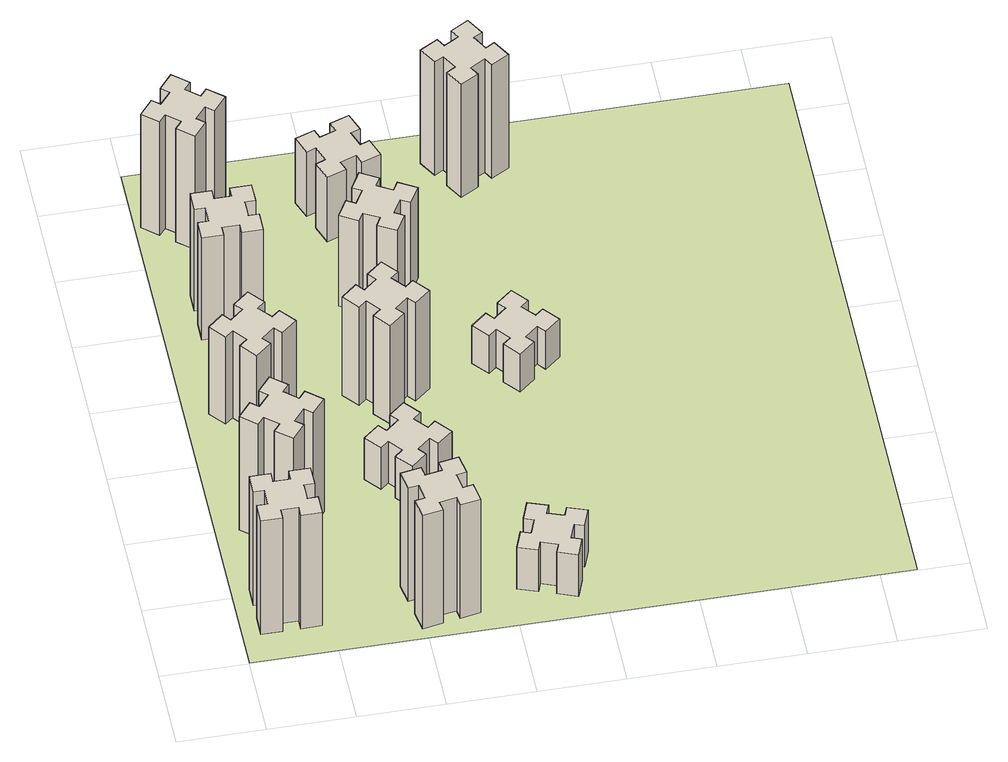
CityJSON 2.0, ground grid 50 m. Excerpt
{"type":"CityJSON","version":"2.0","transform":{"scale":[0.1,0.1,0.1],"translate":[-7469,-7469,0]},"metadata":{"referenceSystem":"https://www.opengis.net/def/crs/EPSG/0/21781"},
"CityObjects":{
"building1":{"type":"Building","attributes":{"class":"1000","function":"1000","usage":"1000","yearOfConstruction":2016,"roofType":"1000","measuredHeight":90,"storeysAboveGround":30,"storeysBelowGround":0},"geometry":[{"type":"Solid","lod":"1","boundaries":[[[[0,1,2,3,4,5,6,7,8,9,10,11,12,13,14,15,16,17,18,19]],[[17,16,20,21]],[[16,15,22,20]],[[15,14,23,22]],[[14,13,24,23]],[[13,12,25,24]],[[12,11,26,25]],[[11,10,27,26]],[[10,9,28,27]],[[9,8,29,28]],[[8,7,30,29]],[[7,6,31,30]],[[6,5,32,31]],[[5,4,33,32]],[[4,3,34,33]],[[3,2,35,34]],[[2,1,36,35]],[[1,0,37,36]],[[0,19,38,37]],[[19,18,39,38]],[[18,17,21,39]],[[24,25,26,27,28,29,30,31,32,33,34,35,36,37,38,39,21,20,22,23]]]]}]},
"building2":{"type":"Building","attributes":{"class":"1000","function":"1000","usage":"1000","yearOfConstruction":2016,"roofType":"1000","measuredHeight":90,"storeysAboveGround":30,"storeysBelowGround":0},"geometry":[{"type":"Solid","lod":"1","boundaries":[[[[40,41,42,43,44,45,46,47,48,49,50,51,52,53,54,55,56,57,58,59]],[[57,56,60,61]],[[56,55,62,60]],[[55,54,63,62]],[[54,53,64,63]],[[53,52,65,64]],[[52,51,66,65]],[[51,50,67,66]],[[50,49,68,67]],[[49,48,69,68]],[[48,47,70,69]],[[47,46,71,70]],[[46,45,72,71]],[[45,44,73,72]],[[44,43,74,73]],[[43,42,75,74]],[[42,41,76,75]],[[41,40,77,76]],[[40,59,78,77]],[[59,58,79,78]],[[58,57,61,79]],[[64,65,66,67,68,69,70,71,72,73,74,75,76,77,78,79,61,60,62,63]]]]}]},
"building3":{"type":"Building","attributes":{"class":"1000","function":"1000","usage":"1000","yearOfConstruction":2016,"roofType":"1000","measuredHeight":69,"storeysAboveGround":30,"storeysBelowGround":0},"geometry":[{"type":"Solid","lod":"1","boundaries":[[[[80,81,82,83,84,85,86,87,88,89,90,91,92,93,94,95,96,97,98,99]],[[97,96,100,101]],[[96,95,102,100]],[[95,94,103,102]],[[94,93,104,103]],[[93,92,105,104]],[[92,91,106,105]],[[91,90,107,106]],[[90,89,108,107]],[[89,88,109,108]],[[88,87,110,109]],[[87,86,111,110]],[[86,85,112,111]],[[85,84,113,112]],[[84,83,114,113]],[[83,82,115,114]],[[82,81,116,115]],[[81,80,117,116]],[[80,99,118,117]],[[99,98,119,118]],[[98,97,101,119]],[[104,105,106,107,108,109,110,111,112,113,114,115,116,117,118,119,101,100,102,103]]]]}]},
"building4":{"type":"Building","attributes":{"class":"1000","function":"1000","usage":"1000","yearOfConstruction":2016,"roofType":"1000","measuredHeight":81,"storeysAboveGround":30,"storeysBelowGround":0},"geometry":[{"type":"Solid","lod":"1","boundaries":[[[[120,121,122,123,124,125,126,127,128,129,130,131,132,133,134,135,136,137,138,139]],[[137,136,140,141]],[[136,135,142,140]],[[135,134,143,142]],[[134,133,144,143]],[[133,132,145,144]],[[132,131,146,145]],[[131,130,147,146]],[[130,129,148,147]],[[129,128,149,148]],[[128,127,150,149]],[[127,126,151,150]],[[126,125,152,151]],[[125,124,153,152]],[[124,123,154,153]],[[123,122,155,154]],[[122,121,156,155]],[[121,120,157,156]],[[120,139,158,157]],[[139,138,159,158]],[[138,137,141,159]],[[144,145,146,147,148,149,150,151,152,153,154,155,156,157,158,159,141,140,142,143]]]]}]},
"building5":{"type":"Building","attributes":{"class":"1000","function":"1000","usage":"1000","yearOfConstruction":2016,"roofType":"1000","measuredHeight":90,"storeysAboveGround":30,"storeysBelowGround":0},"geometry":[{"type":"Solid","lod":"1","boundaries":[[[[160,161,162,163,164,165,166,167,168,169,170,171,172,173,174,175,176,177,178,179]],[[177,176,180,181]],[[176,175,182,180]],[[175,174,183,182]],[[174,173,184,183]],[[173,172,185,184]],[[172,171,186,185]],[[171,170,187,186]],[[170,169,188,187]],[[169,168,189,188]],[[168,167,190,189]],[[167,166,191,190]],[[166,165,192,191]],[[165,164,193,192]],[[164,163,194,193]],[[163,162,195,194]],[[162,161,196,195]],[[161,160,197,196]],[[160,179,198,197]],[[179,178,199,198]],[[178,177,181,199]],[[184,185,186,187,188,189,190,191,192,193,194,195,196,197,198,199,181,180,182,183]]]]}]},
"building6":{"type":"Building","attributes":{"class":"1000","function":"1000","usage":"1000","yearOfConstruction":2016,"roofType":"1000","measuredHeight":90,"storeysAboveGround":30,"storeysBelowGround":0},"geometry":[{"type":"Solid","lod":"1","boundaries":[[[[200,201,202,203,204,205,206,207,208,209,210,211,212,213,214,215,216,217,218,219]],[[217,216,220,221]],[[216,215,222,220]],[[215,214,223,222]],[[214,213,224,223]],[[213,212,225,224]],[[212,211,226,225]],[[211,210,227,226]],[[210,209,228,227]],[[209,208,229,228]],[[208,207,230,229]],[[207,206,231,230]],[[206,205,232,231]],[[205,204,233,232]],[[204,203,234,233]],[[203,202,235,234]],[[202,201,236,235]],[[201,200,237,236]],[[200,219,238,237]],[[219,218,239,238]],[[218,217,221,239]],[[224,225,226,227,228,229,230,231,232,233,234,235,236,237,238,239,221,220,222,223]]]]}]},
"building7":{"type":"Building","attributes":{"class":"1000","function":"1000","usage":"1000","yearOfConstruction":2016,"roofType":"1000","measuredHeight":33,"storeysAboveGround":30,"storeysBelowGround":0},"geometry":[{"type":"Solid","lod":"1","boundaries":[[[[240,241,242,243,244,245,246,247,248,249,250,251,252,253,254,255,256,257,258,259]],[[257,256,260,261]],[[256,255,262,260]],[[255,254,263,262]],[[254,253,264,263]],[[253,252,265,264]],[[252,251,266,265]],[[251,250,267,266]],[[250,249,268,267]],[[249,248,269,268]],[[248,247,270,269]],[[247,246,271,270]],[[246,245,272,271]],[[245,244,273,272]],[[244,243,274,273]],[[243,242,275,274]],[[242,241,276,275]],[[241,240,277,276]],[[240,259,278,277]],[[259,258,279,278]],[[258,257,261,279]],[[264,265,266,267,268,269,270,271,272,273,274,275,276,277,278,279,261,260,262,263]]]]}]},
"building8":{"type":"Building","attributes":{"class":"1000","function":"1000","usage":"1000","yearOfConstruction":2016,"roofType":"1000","measuredHeight":78,"storeysAboveGround":30,"storeysBelowGround":0},"geometry":[{"type":"Solid","lod":"1","boundaries":[[[[280,281,282,283,284,285,286,287,288,289,290,291,292,293,294,295,296,297,298,299]],[[297,296,300,301]],[[296,295,302,300]],[[295,294,303,302]],[[294,293,304,303]],[[293,292,305,304]],[[292,291,306,305]],[[291,290,307,306]],[[290,289,308,307]],[[289,288,309,308]],[[288,287,310,309]],[[287,286,311,310]],[[286,285,312,311]],[[285,284,313,312]],[[284,283,314,313]],[[283,282,315,314]],[[282,281,316,315]],[[281,280,317,316]],[[280,299,318,317]],[[299,298,319,318]],[[298,297,301,319]],[[304,305,306,307,308,309,310,311,312,313,314,315,316,317,318,319,301,300,302,303]]]]}]},
"building9":{"type":"Building","attributes":{"class":"1000","function":"1000","usage":"1000","yearOfConstruction":2016,"roofType":"1000","measuredHeight":33,"storeysAboveGround":30,"storeysBelowGround":0},"geometry":[{"type":"Solid","lod":"1","boundaries":[[[[320,321,322,323,324,325,326,327,328,329,330,331,332,333,334,335,336,337,338,339]],[[337,336,340,341]],[[336,335,342,340]],[[335,334,343,342]],[[334,333,344,343]],[[333,332,345,344]],[[332,331,346,345]],[[331,330,347,346]],[[330,329,348,347]],[[329,328,349,348]],[[328,327,350,349]],[[327,326,351,350]],[[326,325,352,351]],[[325,324,353,352]],[[324,323,354,353]],[[323,322,355,354]],[[322,321,356,355]],[[321,320,357,356]],[[320,339,358,357]],[[339,338,359,358]],[[338,337,341,359]],[[344,345,346,347,348,349,350,351,352,353,354,355,356,357,358,359,341,340,342,343]]]]}]},
"building10":{"type":"Building","attributes":{"class":"1000","function":"1000","usage":"1000","yearOfConstruction":2016,"roofType":"1000","measuredHeight":72,"storeysAboveGround":30,"storeysBelowGround":0},"geometry":[{"type":"Solid","lod":"1","boundaries":[[[[360,361,362,363,364,365,366,367,368,369,370,371,372,373,374,375,376,377,378,379]],[[377,376,380,381]],[[376,375,382,380]],[[375,374,383,382]],[[374,373,384,383]],[[373,372,385,384]],[[372,371,386,385]],[[371,370,387,386]],[[370,369,388,387]],[[369,368,389,388]],[[368,367,390,389]],[[367,366,391,390]],[[366,365,392,391]],[[365,364,393,392]],[[364,363,394,393]],[[363,362,395,394]],[[362,361,396,395]],[[361,360,397,396]],[[360,379,398,397]],[[379,378,399,398]],[[378,377,381,399]],[[384,385,386,387,388,389,390,391,392,393,394,395,396,397,398,399,381,380,382,383]]]]}]},
"building11":{"type":"Building","attributes":{"class":"1000","function":"1000","usage":"1000","yearOfConstruction":2016,"roofType":"1000","measuredHeight":51,"storeysAboveGround":30,"storeysBelowGround":0},"geometry":[{"type":"Solid","lod":"1","boundaries":[[[[400,401,402,403,404,405,406,407,408,409,410,411,412,413,414,415,416,417,418,419]],[[417,416,420,421]],[[416,415,422,420]],[[415,414,423,422]],[[414,413,424,423]],[[413,412,425,424]],[[412,411,426,425]],[[411,410,427,426]],[[410,409,428,427]],[[409,408,429,428]],[[408,407,430,429]],[[407,406,431,430]],[[406,405,432,431]],[[405,404,433,432]],[[404,403,434,433]],[[403,402,435,434]],[[402,401,436,435]],[[401,400,437,436]],[[400,419,438,437]],[[419,418,439,438]],[[418,417,421,439]],[[424,425,426,427,428,429,430,431,432,433,434,435,436,437,438,439,421,420,422,423]]]]}]},
"building12":{"type":"Building","attributes":{"class":"1000","function":"1000","usage":"1000","yearOfConstruction":2016,"roofType":"1000","measuredHeight":30,"storeysAboveGround":30,"storeysBelowGround":0},"geometry":[{"type":"Solid","lod":"1","boundaries":[[[[440,441,442,443,444,445,446,447,448,449,450,451,452,453,454,455,456,457,458,459]],[[457,456,460,461]],[[456,455,462,460]],[[455,454,463,462]],[[454,453,464,463]],[[453,452,465,464]],[[452,451,466,465]],[[451,450,467,466]],[[450,449,468,467]],[[449,448,469,468]],[[448,447,470,469]],[[447,446,471,470]],[[446,445,472,471]],[[445,444,473,472]],[[444,443,474,473]],[[443,442,475,474]],[[442,441,476,475]],[[441,440,477,476]],[[440,459,478,477]],[[459,458,479,478]],[[458,457,461,479]],[[464,465,466,467,468,469,470,471,472,473,474,475,476,477,478,479,461,460,462,463]]]]}]},
"building13":{"type":"Building","attributes":{"class":"1000","function":"1000","usage":"1000","yearOfConstruction":2016,"roofType":"1000","measuredHeight":90,"storeysAboveGround":30,"storeysBelowGround":0},"geometry":[{"type":"Solid","lod":"1","boundaries":[[[[480,481,482,483,484,485,486,487,488,489,490,491,492,493,494,495,496,497,498,499]],[[497,496,500,501]],[[496,495,502,500]],[[495,494,503,502]],[[494,493,504,503]],[[493,492,505,504]],[[492,491,506,505]],[[491,490,507,506]],[[490,489,508,507]],[[489,488,509,508]],[[488,487,510,509]],[[487,486,511,510]],[[486,485,512,511]],[[485,484,513,512]],[[484,483,514,513]],[[483,482,515,514]],[[482,481,516,515]],[[481,480,517,516]],[[480,499,518,517]],[[499,498,519,518]],[[498,497,501,519]],[[504,505,506,507,508,509,510,511,512,513,514,515,516,517,518,519,501,500,502,503]]]]}]},
"landuse1":{"type":"LandUse","attributes":{"name":"plot1","function":"1010"},"geometry":[{"type":"MultiSurface","lod":"1","boundaries":[[[520,521,522,523]]]}]}
},
"vertices":[
[165,425,0],[165,325,0],[105,325,0],[105,205,0],[225,205,0],[225,265,0],[325,265,0],[325,205,0],[445,205,0],[445,325,0],[385,325,0],[385,425,0],[445,425,0],[445,545,0],[325,545,0],[325,485,0],[225,485,0],[225,545,0],[105,545,0],[105,425,0],[225,485,900],[225,545,900],[325,485,900],[325,545,900],[445,545,900],[445,425,900],[385,425,900],[385,325,900],[445,325,900],[445,205,900],[325,205,900],[325,265,900],[225,265,900],[225,205,900],[105,205,900],[105,325,900],[165,325,900],[165,425,900],[105,425,900],[105,545,900],
[484,1067,0],[408,1132,0],[446,1178,0],[354,1255,0],[277,1163,0],[323,1124,0],[259,1048,0],[213,1086,0],[136,994,0],[228,917,0],[266,963,0],[343,899,0],[304,853,0],[396,776,0],[473,868,0],[427,906,0],[492,983,0],[538,944,0],[615,1036,0],[523,1113,0],[492,983,900],[538,944,900],[427,906,900],[473,868,900],[396,776,900],[304,853,900],[343,899,900],[266,963,900],[228,917,900],[136,994,900],[213,1086,900],[259,1048,900],[323,1124,900],[277,1163,900],[354,1255,900],[446,1178,900],[408,1132,900],[484,1067,900],[523,1113,900],[615,1036,900],
[492,1888,0],[427,1964,0],[473,2003,0],[396,2095,0],[304,2018,0],[343,1972,0],[266,1907,0],[228,1953,0],[136,1876,0],[213,1784,0],[259,1823,0],[323,1746,0],[277,1708,0],[354,1616,0],[446,1693,0],[408,1739,0],[484,1803,0],[523,1757,0],[615,1834,0],[538,1926,0],[484,1803,690],[523,1757,690],[408,1739,690],[446,1693,690],[354,1616,690],[277,1708,690],[323,1746,690],[259,1823,690],[213,1784,690],[136,1876,690],[228,1953,690],[266,1907,690],[343,1972,690],[304,2018,690],[396,2095,690],[473,2003,690],[427,1964,690],[492,1888,690],[538,1926,690],[615,1834,690],
[485,2545,0],[485,2645,0],[545,2645,0],[545,2765,0],[425,2765,0],[425,2705,0],[325,2705,0],[325,2765,0],[205,2765,0],[205,2645,0],[265,2645,0],[265,2545,0],[205,2545,0],[205,2425,0],[325,2425,0],[325,2485,0],[425,2485,0],[425,2425,0],[545,2425,0],[545,2545,0],[425,2485,810],[425,2425,810],[325,2485,810],[325,2425,810],[205,2425,810],[205,2545,810],[265,2545,810],[265,2645,810],[205,2645,810],[205,2765,810],[325,2765,810],[325,2705,810],[425,2705,810],[425,2765,810],[545,2765,810],[545,2645,810],[485,2645,810],[485,2545,810],[545,2545,810],[545,2425,810],
[1085,158,0],[1184,176,0],[1194,117,0],[1312,137,0],[1291,256,0],[1232,245,0],[1215,344,0],[1274,354,0],[1253,472,0],[1135,451,0],[1145,392,0],[1047,375,0],[1037,434,0],[918,413,0],[939,295,0],[998,305,0],[1016,207,0],[957,197,0],[977,78,0],[1096,99,0],[1016,207,900],[957,197,900],[998,305,900],[939,295,900],[918,413,900],[1037,434,900],[1047,375,900],[1145,392,900],[1135,451,900],[1253,472,900],[1274,354,900],[1215,344,900],[1232,245,900],[1291,256,900],[1312,137,900],[1194,117,900],[1184,176,900],[1085,158,900],[1096,99,900],[977,78,900],
[384,3387,0],[308,3452,0],[346,3498,0],[254,3575,0],[177,3483,0],[223,3444,0],[159,3368,0],[113,3406,0],[36,3314,0],[128,3237,0],[166,3283,0],[243,3219,0],[204,3173,0],[296,3096,0],[373,3188,0],[327,3226,0],[392,3303,0],[438,3264,0],[515,3356,0],[423,3433,0],[392,3303,900],[438,3264,900],[327,3226,900],[373,3188,900],[296,3096,900],[204,3173,900],[243,3219,900],[166,3283,900],[128,3237,900],[36,3314,900],[113,3406,900],[159,3368,900],[223,3444,900],[177,3483,900],[254,3575,900],[346,3498,900],[308,3452,900],[384,3387,900],[423,3433,900],[515,3356,900],
[1083,1332,0],[1006,1267,0],[968,1313,0],[876,1236,0],[953,1144,0],[999,1183,0],[1063,1106,0],[1017,1068,0],[1094,976,0],[1186,1053,0],[1148,1099,0],[1224,1163,0],[1263,1117,0],[1355,1194,0],[1278,1286,0],[1232,1248,0],[1167,1324,0],[1213,1363,0],[1136,1455,0],[1044,1378,0],[1167,1324,330],[1213,1363,330],[1232,1248,330],[1278,1286,330],[1355,1194,330],[1263,1117,330],[1224,1163,330],[1148,1099,330],[1186,1053,330],[1094,976,330],[1017,1068,330],[1063,1106,330],[999,1183,330],[953,1144,330],[876,1236,330],[968,1313,330],[1006,1267,330],[1083,1332,330],[1044,1378,330],[1136,1455,330],
[1083,1972,0],[1006,1907,0],[968,1953,0],[876,1876,0],[953,1784,0],[999,1823,0],[1063,1746,0],[1017,1708,0],[1094,1616,0],[1186,1693,0],[1148,1739,0],[1224,1803,0],[1263,1757,0],[1355,1834,0],[1278,1926,0],[1232,1888,0],[1167,1964,0],[1213,2003,0],[1136,2095,0],[1044,2018,0],[1167,1964,780],[1213,2003,780],[1232,1888,780],[1278,1926,780],[1355,1834,780],[1263,1757,780],[1224,1803,780],[1148,1739,780],[1186,1693,780],[1094,1616,780],[1017,1708,780],[1063,1746,780],[999,1823,780],[953,1784,780],[876,1876,780],[968,1953,780],[1006,1907,780],[1083,1972,780],[1044,2018,780],[1136,2095,780],
[1669,460,0],[1635,366,0],[1579,387,0],[1537,274,0],[1650,233,0],[1671,289,0],[1765,255,0],[1744,199,0],[1857,157,0],[1898,270,0],[1842,291,0],[1876,385,0],[1932,364,0],[1973,477,0],[1860,518,0],[1840,462,0],[1746,496,0],[1767,552,0],[1654,593,0],[1613,480,0],[1746,496,330],[1767,552,330],[1840,462,330],[1860,518,330],[1973,477,330],[1932,364,330],[1876,385,330],[1842,291,330],[1898,270,330],[1857,157,330],[1744,199,330],[1765,255,330],[1671,289,330],[1650,233,330],[1537,274,330],[1579,387,330],[1635,366,330],[1669,460,330],[1613,480,330],[1654,593,330],
[1117,2525,0],[1204,2475,0],[1174,2423,0],[1278,2363,0],[1338,2467,0],[1286,2497,0],[1336,2584,0],[1388,2554,0],[1448,2658,0],[1344,2718,0],[1314,2666,0],[1227,2716,0],[1257,2768,0],[1153,2828,0],[1093,2724,0],[1145,2694,0],[1095,2607,0],[1043,2637,0],[983,2533,0],[1087,2473,0],[1095,2607,720],[1043,2637,720],[1145,2694,720],[1093,2724,720],[1153,2828,720],[1257,2768,720],[1227,2716,720],[1314,2666,720],[1344,2718,720],[1448,2658,720],[1388,2554,720],[1336,2584,720],[1286,2497,720],[1338,2467,720],[1278,2363,720],[1174,2423,720],[1204,2475,720],[1117,2525,720],[1087,2473,720],[983,2533,720],
[1125,3356,0],[1031,3322,0],[1010,3378,0],[897,3337,0],[939,3224,0],[995,3245,0],[1029,3151,0],[973,3130,0],[1014,3017,0],[1127,3059,0],[1106,3115,0],[1200,3149,0],[1220,3093,0],[1333,3134,0],[1292,3247,0],[1236,3226,0],[1202,3320,0],[1258,3340,0],[1217,3453,0],[1104,3412,0],[1202,3320,510],[1258,3340,510],[1236,3226,510],[1292,3247,510],[1333,3134,510],[1220,3093,510],[1200,3149,510],[1106,3115,510],[1127,3059,510],[1014,3017,510],[973,3130,510],[1029,3151,510],[995,3245,510],[939,3224,510],[897,3337,510],[1010,3378,510],[1031,3322,510],[1125,3356,510],[1104,3412,510],[1217,3453,510],
[1972,1988,0],[1907,2064,0],[1953,2103,0],[1876,2195,0],[1784,2118,0],[1823,2072,0],[1746,2007,0],[1708,2053,0],[1616,1976,0],[1693,1884,0],[1739,1923,0],[1803,1846,0],[1757,1808,0],[1834,1716,0],[1926,1793,0],[1888,1839,0],[1964,1903,0],[2003,1857,0],[2095,1934,0],[2018,2026,0],[1964,1903,300],[2003,1857,300],[1888,1839,300],[1926,1793,300],[1834,1716,300],[1757,1808,300],[1803,1846,300],[1739,1923,300],[1693,1884,300],[1616,1976,300],[1708,2053,300],[1746,2007,300],[1823,2072,300],[1784,2118,300],[1876,2195,300],[1953,2103,300],[1907,2064,300],[1972,1988,300],[2018,2026,300],[2095,1934,300],
[1844,3556,0],[1757,3506,0],[1727,3558,0],[1623,3498,0],[1683,3394,0],[1735,3424,0],[1785,3337,0],[1733,3307,0],[1793,3203,0],[1897,3263,0],[1867,3315,0],[1954,3365,0],[1984,3313,0],[2088,3373,0],[2028,3477,0],[1976,3447,0],[1926,3534,0],[1978,3564,0],[1918,3668,0],[1814,3608,0],[1926,3534,900],[1978,3564,900],[1976,3447,900],[2028,3477,900],[2088,3373,900],[1984,3313,900],[1954,3365,900],[1867,3315,900],[1897,3263,900],[1793,3203,900],[1733,3307,900],[1785,3337,900],[1735,3424,900],[1683,3394,900],[1623,3498,900],[1727,3558,900],[1757,3506,900],[1844,3556,900],[1814,3608,900],[1918,3668,900],
[5,3705,0],[3705,3705,0],[3705,5,0],[5,5,0]
]}
